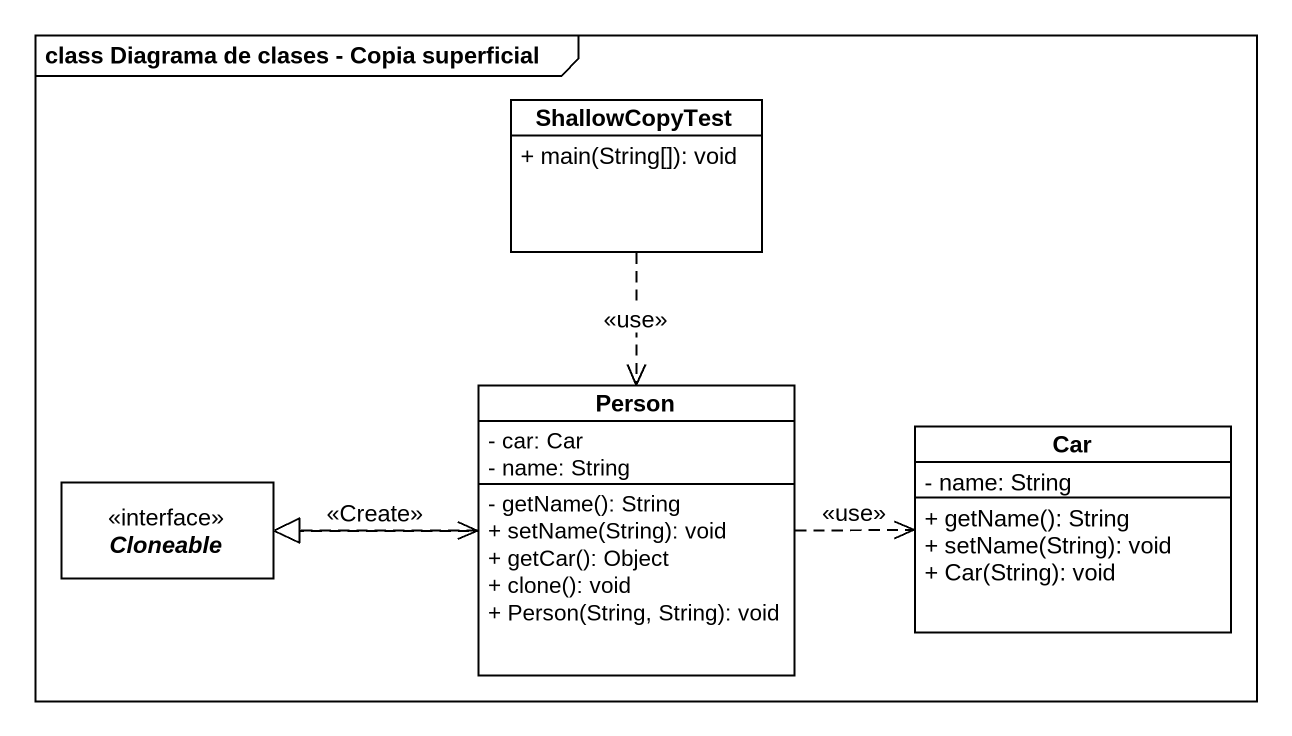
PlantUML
@startuml
mainframe class Diagrama de clases - Copia superficial
hide circle
hide empty members
skinparam classAttributeIconSize 0
class ShallowCopyTest {
  + main(String[]): void
}
class "Person" as Person_ {
  - car: Car
  - name: String
  - getName(): String
  + setName(String): void
  + getCar(): Object
  + clone(): void
  + Person(String, String): void
}
interface Cloneable
class Car {
  - name: String
  + getName(): String
  + setName(String): void
  + Car(String): void
}
ShallowCopyTest ..> Person_ : <<use>>
Person_ .left.|> Cloneable
Person_ .right.> Car : <<use>>
Cloneable .right.> Person_ : <<Create>>
@enduml
